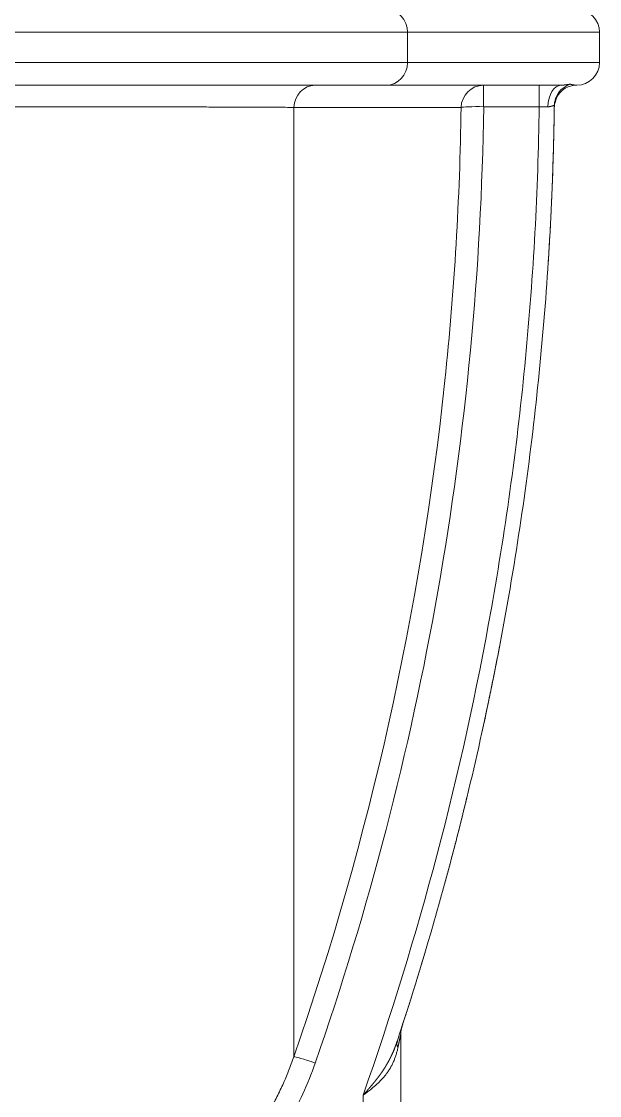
# Model space of a CAD drawing. Header units: millimetres. Extents: x 4664 to 8864, y -38 to 2932.
# Drawn here: x 5497.4 to 5564, y 1048.6 to 1172.4 of the extents above; entities that cross this region are included whole.
import ezdxf

# ---------------------------------------------------------------- set-up
doc = ezdxf.new("R2010")
doc.units = ezdxf.units.MM

msp = doc.modelspace()

# ---------------------------------------------------------------- linework, layer by layer
at = {"lineweight": 5}
for p, q in [((5563.99, 1171.16), (5103.19, 1171.16)), ((5541.88, 1171.16), (5541.88, 1167.68)), ((5563.99, 1167.68), (5563.99, 1171.16)), ((5103.19, 1167.68), (5563.99, 1167.68)), ((5559.55, 1165.07), (5107.64, 1165.07)), ((5550.65, 1165.07), (5550.65, 1162.59)), ((5557.05, 1165.07), (5557.05, 1162.59)), ((5561.38, 1165.07), (5561.03, 1165.07)), ((5548.05, 1162.51), (5528.79, 1162.51)), ((5528.79, 1162.51), (5528.79, 1053.09)), ((5557.05, 1162.59), (5550.65, 1162.59)), ((5558.79, 1162.67), (5558.79, 1162.71)), ((5541.11, 1055.75), (5541.11, 1036.53)), ((5536.76, 1036.3), (5536.76, 1048.66))]:
    msp.add_line(p, q, dxfattribs=at)
for centre, start, end in [((5561.38, 1171.16), 0, 90), ((5561.38, 1167.68), 270, 0)]:
    msp.add_arc(centre, 2.61, start, end, dxfattribs=at)
for centre, major_axis, ratio, start_param, end_param in [((5539.43, 1171.16), (0, 2.61), 0.939504, 4.712389, 6.283185), ((5539.43, 1167.68), (0, 2.61), 0.939504, 3.141593, 4.712389), ((5531.25, 1162.45), (0, -2.61), 0.939686, 3.141593, 4.692726), ((5550.65, 1162.45), (0, -2.61), 0.994463, 3.141593, 4.692726), ((5559.55, 1162.45), (0, -2.61), 0.575246, 3.141593, 4.661654), ((5561.4, 1162.68), (-2.61, 0.04), 0.999628, 5.017125, 6.283185), ((5561.4, 1162.48), (-2.61, 0.04), 0.999986, 4.826783, 6.023092), ((5198.45, 1167.59), (-352.24, 0), 0.99863, 2.807848, 3.127376), ((5198.45, 1167.47), (349.64, 0), 0.99863, 6.178677, 6.268968), ((5550.65, 1162.45), (2.61, -0.04), 0.052331, 1.571541, 3.036185), ((5561.4, 1162.48), (-2.61, 0.04), 0.999986, 6.023091, 6.283186), ((5198.45, 1167.47), (349.64, 0), 0.99863, 5.949441, 6.178677), ((5543.73, 1055.75), (2.61, 0), 0.9992, 2.826697, 3.141593), ((5543.73, 1055.75), (2.48, -0.81), 0.999683, 3.141593, 3.455333), ((5543.19, 1054.11), (2.48, -0.82), 0.574603, 3.141593, 3.630969), ((5531.25, 1052.23), (2.47, -0.86), 0.049448, 1.587963, 3.052606)]:
    msp.add_ellipse(centre, major_axis=major_axis, ratio=ratio, start_param=start_param, end_param=end_param, dxfattribs=at)
for points, knots in [([(5559.55, 1165.07), (5559.55, 1165.07), (5559.56, 1165.07), (5559.57, 1165.07), (5559.57, 1165.07), (5559.58, 1165.07), (5559.59, 1165.07), (5559.6, 1165.07), (5559.6, 1165.07), (5559.61, 1165.07), (5559.62, 1165.07), (5559.63, 1165.07), (5559.63, 1165.07), (5559.64, 1165.07), (5559.65, 1165.07), (5559.65, 1165.07), (5559.66, 1165.07), (5559.67, 1165.07), (5559.68, 1165.07), (5559.68, 1165.07), (5559.69, 1165.07), (5559.7, 1165.07), (5559.71, 1165.07), (5559.71, 1165.07), (5559.72, 1165.07), (5559.73, 1165.07), (5559.73, 1165.07), (5559.74, 1165.07), (5559.75, 1165.07), (5559.75, 1165.07), (5559.76, 1165.07), (5559.77, 1165.07), (5559.78, 1165.07), (5559.78, 1165.07), (5559.79, 1165.07), (5559.8, 1165.07), (5559.8, 1165.07), (5559.81, 1165.07), (5559.82, 1165.08), (5559.82, 1165.08), (5559.83, 1165.08), (5559.84, 1165.08), (5559.84, 1165.08), (5559.85, 1165.08), (5559.86, 1165.08), (5559.86, 1165.08), (5559.87, 1165.08), (5559.88, 1165.08), (5559.88, 1165.08), (5559.89, 1165.08), (5559.9, 1165.08), (5559.9, 1165.08), (5559.91, 1165.08), (5559.92, 1165.08), (5559.92, 1165.08), (5559.93, 1165.08), (5559.93, 1165.09), (5559.94, 1165.09), (5559.95, 1165.09), (5559.95, 1165.09), (5559.96, 1165.09), (5559.97, 1165.09), (5559.97, 1165.09), (5559.98, 1165.09), (5559.98, 1165.09), (5559.99, 1165.09), (5560, 1165.09), (5560, 1165.09), (5560.01, 1165.09), (5560.01, 1165.09), (5560.02, 1165.09), (5560.03, 1165.1), (5560.03, 1165.1), (5560.04, 1165.1), (5560.04, 1165.1), (5560.05, 1165.1), (5560.06, 1165.1), (5560.06, 1165.1), (5560.07, 1165.1), (5560.07, 1165.1), (5560.08, 1165.1), (5560.08, 1165.1), (5560.09, 1165.1), (5560.1, 1165.1), (5560.1, 1165.1), (5560.11, 1165.11), (5560.11, 1165.11), (5560.12, 1165.11), (5560.12, 1165.11), (5560.13, 1165.11), (5560.14, 1165.11), (5560.14, 1165.11), (5560.15, 1165.11), (5560.15, 1165.11), (5560.16, 1165.11), (5560.16, 1165.11), (5560.17, 1165.11), (5560.17, 1165.11), (5560.18, 1165.12), (5560.18, 1165.12), (5560.19, 1165.12), (5560.19, 1165.12), (5560.2, 1165.12), (5560.2, 1165.12), (5560.21, 1165.12), (5560.22, 1165.12), (5560.22, 1165.12), (5560.23, 1165.12), (5560.23, 1165.12), (5560.24, 1165.12), (5560.24, 1165.12), (5560.25, 1165.13), (5560.25, 1165.13), (5560.26, 1165.13), (5560.26, 1165.13), (5560.27, 1165.13), (5560.27, 1165.13), (5560.28, 1165.13), (5560.28, 1165.13), (5560.28, 1165.13), (5560.29, 1165.13), (5560.29, 1165.13), (5560.3, 1165.13), (5560.3, 1165.13), (5560.31, 1165.14), (5560.31, 1165.14), (5560.32, 1165.14), (5560.32, 1165.14), (5560.33, 1165.14), (5560.33, 1165.14), (5560.34, 1165.14), (5560.34, 1165.14), (5560.35, 1165.14), (5560.35, 1165.14), (5560.36, 1165.14), (5560.37, 1165.15), (5560.38, 1165.15), (5560.39, 1165.15), (5560.4, 1165.15), (5560.41, 1165.15), (5560.42, 1165.15), (5560.43, 1165.15), (5560.43, 1165.16), (5560.44, 1165.16), (5560.45, 1165.16), (5560.46, 1165.16), (5560.47, 1165.16), (5560.48, 1165.16), (5560.48, 1165.16), (5560.49, 1165.17), (5560.5, 1165.17), (5560.51, 1165.17), (5560.51, 1165.17), (5560.52, 1165.17), (5560.53, 1165.17), (5560.53, 1165.17), (5560.54, 1165.17), (5560.55, 1165.17), (5560.55, 1165.17), (5560.56, 1165.17), (5560.56, 1165.18), (5560.57, 1165.18), (5560.58, 1165.18), (5560.58, 1165.18), (5560.59, 1165.18), (5560.59, 1165.18), (5560.6, 1165.18), (5560.6, 1165.18), (5560.6, 1165.18), (5560.61, 1165.18), (5560.61, 1165.18), (5560.62, 1165.18), (5560.62, 1165.18), (5560.62, 1165.18), (5560.63, 1165.18), (5560.63, 1165.18), (5560.63, 1165.18), (5560.64, 1165.18), (5560.64, 1165.18), (5560.64, 1165.18), (5560.64, 1165.18), (5560.65, 1165.18), (5560.65, 1165.18), (5560.65, 1165.18), (5560.65, 1165.18), (5560.65, 1165.18)], [0, 0, 0, 0, 0.003407, 0.006818, 0.010234, 0.013654, 0.017079, 0.020509, 0.023943, 0.027383, 0.030827, 0.034276, 0.03773, 0.041189, 0.044653, 0.048121, 0.051595, 0.055074, 0.058558, 0.062047, 0.065541, 0.06904, 0.072544, 0.076054, 0.079569, 0.083089, 0.086614, 0.090145, 0.093681, 0.097223, 0.10077, 0.104322, 0.10788, 0.111443, 0.115012, 0.118587, 0.122167, 0.125753, 0.129344, 0.132941, 0.136544, 0.140152, 0.143767, 0.147387, 0.151013, 0.154644, 0.158282, 0.161926, 0.165575, 0.16923, 0.172892, 0.176559, 0.180233, 0.183912, 0.187598, 0.191289, 0.194987, 0.198691, 0.202401, 0.206117, 0.20984, 0.213569, 0.217304, 0.221046, 0.224793, 0.228548, 0.232308, 0.236075, 0.239848, 0.243628, 0.247415, 0.251207, 0.255007, 0.258813, 0.262625, 0.266444, 0.27027, 0.274103, 0.277942, 0.281787, 0.28564, 0.289499, 0.293365, 0.297238, 0.301117, 0.305004, 0.308897, 0.312797, 0.316704, 0.320618, 0.324539, 0.328467, 0.332401, 0.336343, 0.340292, 0.344248, 0.348211, 0.352181, 0.356158, 0.360142, 0.364134, 0.368132, 0.372138, 0.376151, 0.380171, 0.384198, 0.388233, 0.392275, 0.396324, 0.400381, 0.404445, 0.408516, 0.412595, 0.416681, 0.420774, 0.424875, 0.428984, 0.4331, 0.437223, 0.441354, 0.445492, 0.449638, 0.453792, 0.457953, 0.462122, 0.466298, 0.470482, 0.474674, 0.478873, 0.48308, 0.487295, 0.491517, 0.495747, 0.499985, 0.509667, 0.51935, 0.529035, 0.538722, 0.548411, 0.558102, 0.567796, 0.577493, 0.587192, 0.596895, 0.6066, 0.61631, 0.626023, 0.635741, 0.645462, 0.655188, 0.664919, 0.674654, 0.684395, 0.69414, 0.703892, 0.713649, 0.723412, 0.733181, 0.742956, 0.752738, 0.762526, 0.772322, 0.782124, 0.791934, 0.801752, 0.811577, 0.82141, 0.831252, 0.841101, 0.85096, 0.860827, 0.870703, 0.880588, 0.890483, 0.900387, 0.910301, 0.920225, 0.930159, 0.940104, 0.950059, 0.960025, 0.970002, 0.97999, 0.989989, 1, 1, 1, 1]), ([(5560.65, 1165.18), (5560.66, 1165.18), (5560.66, 1165.17), (5560.67, 1165.17), (5560.67, 1165.17), (5560.68, 1165.17), (5560.69, 1165.17), (5560.69, 1165.16), (5560.7, 1165.16), (5560.71, 1165.16), (5560.71, 1165.16), (5560.72, 1165.16), (5560.73, 1165.16), (5560.73, 1165.15), (5560.74, 1165.15), (5560.75, 1165.15), (5560.75, 1165.15), (5560.76, 1165.15), (5560.77, 1165.14), (5560.77, 1165.14), (5560.78, 1165.14), (5560.79, 1165.14), (5560.79, 1165.14), (5560.8, 1165.14), (5560.81, 1165.14), (5560.81, 1165.13), (5560.82, 1165.13), (5560.82, 1165.13), (5560.83, 1165.13), (5560.84, 1165.13), (5560.84, 1165.13), (5560.85, 1165.13), (5560.86, 1165.12), (5560.86, 1165.12), (5560.87, 1165.12), (5560.87, 1165.12), (5560.88, 1165.12), (5560.89, 1165.12), (5560.89, 1165.12), (5560.9, 1165.12), (5560.9, 1165.11), (5560.91, 1165.11), (5560.91, 1165.11), (5560.92, 1165.11), (5560.93, 1165.11), (5560.93, 1165.11), (5560.94, 1165.11), (5560.94, 1165.11), (5560.95, 1165.11), (5560.95, 1165.1), (5560.96, 1165.1), (5560.97, 1165.1), (5560.97, 1165.1), (5560.98, 1165.1), (5560.98, 1165.1), (5560.99, 1165.1), (5560.99, 1165.1), (5561, 1165.1), (5561, 1165.1), (5561.01, 1165.1), (5561.01, 1165.09), (5561.02, 1165.09), (5561.02, 1165.09), (5561.03, 1165.09), (5561.03, 1165.09), (5561.04, 1165.09), (5561.04, 1165.09), (5561.05, 1165.09), (5561.05, 1165.09), (5561.06, 1165.09), (5561.06, 1165.09), (5561.07, 1165.09), (5561.07, 1165.09), (5561.08, 1165.09), (5561.08, 1165.09), (5561.09, 1165.08), (5561.09, 1165.08), (5561.1, 1165.08), (5561.1, 1165.08), (5561.11, 1165.08), (5561.11, 1165.08), (5561.12, 1165.08), (5561.12, 1165.08), (5561.13, 1165.08), (5561.13, 1165.08), (5561.13, 1165.08), (5561.14, 1165.08), (5561.14, 1165.08)], [0, 0, 0, 0, 0.011391, 0.022791, 0.0342, 0.045618, 0.057044, 0.068479, 0.079924, 0.091377, 0.102839, 0.11431, 0.125789, 0.137278, 0.148776, 0.160282, 0.171797, 0.183321, 0.194854, 0.206396, 0.217947, 0.229506, 0.241075, 0.252652, 0.264238, 0.275834, 0.287438, 0.299051, 0.310672, 0.322303, 0.333943, 0.345591, 0.357249, 0.368915, 0.38059, 0.392274, 0.403967, 0.415669, 0.42738, 0.4391, 0.450828, 0.462566, 0.474312, 0.486068, 0.497832, 0.509605, 0.521387, 0.533178, 0.544978, 0.556787, 0.568605, 0.580431, 0.592267, 0.604112, 0.615965, 0.627828, 0.639699, 0.651579, 0.663468, 0.675367, 0.687274, 0.69919, 0.711115, 0.723049, 0.734991, 0.746943, 0.758904, 0.770874, 0.782852, 0.79484, 0.806836, 0.818842, 0.830856, 0.84288, 0.854912, 0.866954, 0.879004, 0.891063, 0.903131, 0.915208, 0.927295, 0.93939, 0.951494, 0.963607, 0.975729, 0.98786, 1, 1, 1, 1]), ([(5561.14, 1165.08), (5561.14, 1165.08), (5561.14, 1165.08), (5561.14, 1165.08), (5561.14, 1165.08), (5561.14, 1165.08), (5561.14, 1165.08), (5561.14, 1165.08), (5561.14, 1165.08), (5561.14, 1165.08), (5561.14, 1165.08), (5561.14, 1165.08), (5561.14, 1165.08), (5561.14, 1165.08), (5561.14, 1165.08), (5561.14, 1165.08), (5561.14, 1165.08), (5561.14, 1165.08), (5561.14, 1165.08), (5561.14, 1165.08), (5561.14, 1165.08), (5561.14, 1165.08), (5561.14, 1165.08), (5561.14, 1165.08), (5561.14, 1165.08), (5561.14, 1165.08), (5561.14, 1165.08), (5561.14, 1165.08), (5561.14, 1165.08), (5561.13, 1165.08), (5561.13, 1165.08), (5561.13, 1165.08), (5561.13, 1165.08), (5561.13, 1165.08), (5561.13, 1165.08), (5561.13, 1165.07), (5561.13, 1165.07), (5561.13, 1165.07), (5561.13, 1165.07), (5561.12, 1165.07), (5561.12, 1165.07), (5561.12, 1165.07), (5561.12, 1165.07), (5561.12, 1165.07), (5561.12, 1165.07), (5561.12, 1165.07), (5561.11, 1165.07), (5561.11, 1165.07), (5561.11, 1165.07), (5561.11, 1165.07), (5561.11, 1165.07), (5561.11, 1165.07), (5561.1, 1165.07), (5561.1, 1165.07), (5561.1, 1165.07), (5561.1, 1165.07), (5561.1, 1165.07), (5561.09, 1165.07), (5561.09, 1165.07), (5561.09, 1165.07), (5561.09, 1165.07), (5561.09, 1165.07), (5561.08, 1165.07), (5561.08, 1165.07), (5561.08, 1165.07), (5561.08, 1165.07), (5561.07, 1165.07), (5561.07, 1165.07), (5561.07, 1165.07), (5561.06, 1165.07), (5561.06, 1165.07), (5561.06, 1165.07), (5561.06, 1165.07), (5561.05, 1165.07), (5561.05, 1165.07), (5561.05, 1165.07), (5561.04, 1165.07), (5561.04, 1165.07), (5561.04, 1165.07), (5561.04, 1165.07), (5561.03, 1165.07), (5561.03, 1165.07), (5561.03, 1165.07), (5561.02, 1165.07), (5561.02, 1165.07), (5561.02, 1165.07), (5561.01, 1165.07), (5561.01, 1165.07), (5561, 1165.07), (5561, 1165.07), (5561, 1165.07), (5560.99, 1165.07), (5560.99, 1165.07), (5560.99, 1165.07), (5560.98, 1165.07), (5560.98, 1165.07), (5560.97, 1165.07), (5560.97, 1165.07), (5560.97, 1165.07)], [0, 0, 0, 0, 0.010909, 0.021806, 0.03269, 0.043563, 0.054423, 0.065272, 0.076108, 0.086933, 0.097746, 0.108547, 0.119337, 0.130115, 0.140881, 0.151635, 0.162379, 0.173111, 0.183831, 0.19454, 0.205238, 0.215925, 0.2266, 0.237265, 0.247918, 0.258561, 0.269193, 0.279813, 0.290423, 0.301023, 0.311611, 0.322189, 0.332757, 0.343314, 0.35386, 0.364396, 0.374922, 0.385438, 0.395943, 0.406439, 0.416924, 0.427399, 0.437864, 0.44832, 0.458765, 0.469201, 0.479627, 0.490044, 0.500451, 0.510848, 0.521236, 0.531614, 0.541984, 0.552344, 0.562694, 0.573036, 0.583368, 0.593692, 0.604007, 0.614312, 0.624609, 0.634897, 0.645177, 0.655448, 0.66571, 0.675964, 0.686209, 0.696446, 0.706675, 0.716895, 0.727108, 0.737312, 0.747508, 0.757696, 0.767877, 0.778049, 0.788214, 0.798371, 0.80852, 0.818662, 0.828796, 0.838923, 0.849043, 0.859155, 0.86926, 0.879358, 0.889449, 0.899533, 0.90961, 0.919679, 0.929743, 0.939799, 0.949849, 0.959892, 0.969929, 0.979959, 0.989983, 1, 1, 1, 1]), ([(5558.91, 1163.17), (5558.97, 1163.41), (5559.11, 1163.79), (5559.35, 1164.12), (5559.47, 1164.25)], [0, 0, 0, 0, 0.567891, 1, 1, 1, 1]), ([(5528.79, 1162.51), (5528.5, 1162.51), (5528.17, 1162.51), (5527.46, 1162.52), (5527.07, 1162.52), (5526.24, 1162.53), (5525.79, 1162.53), (5524.83, 1162.53), (5524.32, 1162.54), (5523.25, 1162.54), (5522.69, 1162.54), (5521.5, 1162.55), (5520.88, 1162.55), (5519.59, 1162.55), (5518.91, 1162.55), (5517.87, 1162.56), (5517.51, 1162.56), (5516.97, 1162.56), (5516.7, 1162.56), (5516.38, 1162.56), (5516.21, 1162.56), (5516.13, 1162.56), (5516.09, 1162.56), (5516.07, 1162.56), (5516.06, 1162.56), (5516.06, 1162.56), (5516.05, 1162.56), (5516.05, 1162.56), (5516.05, 1162.56), (5516.05, 1162.56), (5516.05, 1162.56), (5515.34, 1162.56), (5514.6, 1162.56), (5513.09, 1162.57), (5512.32, 1162.57), (5510.75, 1162.57), (5509.94, 1162.57), (5508.31, 1162.57), (5507.47, 1162.57), (5505.78, 1162.58), (5504.93, 1162.58), (5503.19, 1162.58), (5502.32, 1162.58), (5500.55, 1162.58), (5499.66, 1162.58), (5497.87, 1162.58), (5496.98, 1162.58), (5496.08, 1162.58)], [0, 0, 0, 0, 0.0625, 0.0625, 0.125, 0.125, 0.1875, 0.1875, 0.25, 0.25, 0.3125, 0.3125, 0.375, 0.375, 0.4375, 0.4375, 0.46875, 0.46875, 0.484375, 0.492187, 0.496094, 0.498047, 0.499023, 0.499512, 0.499756, 0.499878, 0.499939, 0.499969, 0.499985, 0.499985, 0.5, 0.5, 0.5625, 0.5625, 0.625, 0.625, 0.6875, 0.6875, 0.75, 0.75, 0.8125, 0.8125, 0.875, 0.875, 0.9375, 0.9375, 1, 1, 1, 1]), ([(5536.76, 1048.66), (5543.2, 1066.94), (5548.15, 1085.73), (5553.24, 1114.33), (5554.55, 1123.94), (5556.39, 1143.22), (5556.92, 1152.9), (5557.05, 1162.59)], [0, 0, 0, 0, 0.5, 0.5, 0.75, 0.75, 1, 1, 1, 1]), ([(5558.79, 1162.71), (5558.67, 1153.57), (5558.19, 1144.43), (5556.55, 1126.22), (5555.38, 1117.15), (5553.49, 1105.87), (5553.09, 1103.62), (5552.25, 1099.13), (5550.92, 1092.4), (5548.9, 1083.48), (5547.19, 1076.84), (5546, 1072.43), (5545.39, 1070.22), (5543.49, 1063.64), (5542.14, 1059.27), (5540.71, 1054.92)], [0, 0, 0, 0, 0.25, 0.25, 0.5, 0.5, 0.5625, 0.5625, 0.625, 0.75, 0.8125, 0.8125, 0.875, 0.875, 1, 1, 1, 1]), ([(5558.05, 1162.59), (5558.05, 1162.59), (5558.04, 1162.59), (5558.03, 1162.59), (5558.03, 1162.59), (5558.02, 1162.59), (5558.01, 1162.59), (5558.01, 1162.59), (5558, 1162.59), (5557.99, 1162.59), (5557.98, 1162.59), (5557.98, 1162.59), (5557.97, 1162.59), (5557.96, 1162.59), (5557.95, 1162.59), (5557.94, 1162.59), (5557.94, 1162.59), (5557.93, 1162.59), (5557.92, 1162.59), (5557.91, 1162.59), (5557.91, 1162.59), (5557.9, 1162.59), (5557.89, 1162.59), (5557.88, 1162.59), (5557.87, 1162.59), (5557.87, 1162.59), (5557.86, 1162.59), (5557.85, 1162.59), (5557.84, 1162.59), (5557.83, 1162.59), (5557.83, 1162.59), (5557.82, 1162.59), (5557.81, 1162.59), (5557.8, 1162.59), (5557.79, 1162.59), (5557.79, 1162.59), (5557.78, 1162.59), (5557.77, 1162.59), (5557.76, 1162.59), (5557.75, 1162.59), (5557.74, 1162.59), (5557.74, 1162.59), (5557.73, 1162.59), (5557.72, 1162.59), (5557.71, 1162.59), (5557.7, 1162.59), (5557.69, 1162.59), (5557.69, 1162.59), (5557.68, 1162.59), (5557.67, 1162.59), (5557.66, 1162.59), (5557.65, 1162.59), (5557.64, 1162.59), (5557.64, 1162.59), (5557.63, 1162.59), (5557.62, 1162.59), (5557.61, 1162.59), (5557.6, 1162.59), (5557.59, 1162.59), (5557.58, 1162.59), (5557.58, 1162.59), (5557.57, 1162.59), (5557.56, 1162.59), (5557.55, 1162.59), (5557.54, 1162.59), (5557.53, 1162.59), (5557.52, 1162.59), (5557.51, 1162.59), (5557.51, 1162.59), (5557.5, 1162.59), (5557.49, 1162.59), (5557.48, 1162.59), (5557.47, 1162.59), (5557.46, 1162.59), (5557.45, 1162.59), (5557.44, 1162.59), (5557.44, 1162.59), (5557.43, 1162.59), (5557.42, 1162.59), (5557.41, 1162.59), (5557.4, 1162.59), (5557.39, 1162.59), (5557.38, 1162.59), (5557.37, 1162.59), (5557.37, 1162.59), (5557.36, 1162.59), (5557.35, 1162.59), (5557.34, 1162.59), (5557.33, 1162.59), (5557.32, 1162.59), (5557.31, 1162.59), (5557.3, 1162.59), (5557.3, 1162.59), (5557.29, 1162.59), (5557.28, 1162.59), (5557.27, 1162.59), (5557.26, 1162.59), (5557.25, 1162.59), (5557.24, 1162.59), (5557.23, 1162.59), (5557.22, 1162.59), (5557.22, 1162.59), (5557.21, 1162.59), (5557.2, 1162.59), (5557.19, 1162.59), (5557.18, 1162.59), (5557.17, 1162.59), (5557.16, 1162.59), (5557.15, 1162.59), (5557.15, 1162.59), (5557.14, 1162.59), (5557.13, 1162.59), (5557.12, 1162.59), (5557.11, 1162.59), (5557.1, 1162.59), (5557.09, 1162.59), (5557.08, 1162.59), (5557.08, 1162.59), (5557.07, 1162.59), (5557.06, 1162.59), (5557.05, 1162.59), (5557.05, 1162.59)], [0, 0, 0, 0, 0.008361, 0.016727, 0.025099, 0.033475, 0.041857, 0.050244, 0.058636, 0.067033, 0.075434, 0.08384, 0.09225, 0.100665, 0.109083, 0.117506, 0.125933, 0.134363, 0.142798, 0.151235, 0.159677, 0.168121, 0.176569, 0.18502, 0.193474, 0.20193, 0.21039, 0.218852, 0.227316, 0.235783, 0.244252, 0.252723, 0.261196, 0.269671, 0.278148, 0.286626, 0.295106, 0.303587, 0.312069, 0.320552, 0.329037, 0.337522, 0.346008, 0.354494, 0.362981, 0.371469, 0.379956, 0.388444, 0.396931, 0.405419, 0.413906, 0.422393, 0.430879, 0.439364, 0.447849, 0.456333, 0.464815, 0.473297, 0.481777, 0.490256, 0.498733, 0.507209, 0.515683, 0.524155, 0.532625, 0.541092, 0.549558, 0.558021, 0.566481, 0.574939, 0.583394, 0.591846, 0.600295, 0.608741, 0.617184, 0.625623, 0.634059, 0.642491, 0.65092, 0.659344, 0.667765, 0.676181, 0.684594, 0.693001, 0.701405, 0.709804, 0.718198, 0.726587, 0.734972, 0.743351, 0.751725, 0.760094, 0.768457, 0.776815, 0.785168, 0.793514, 0.801855, 0.81019, 0.818519, 0.826842, 0.835158, 0.843468, 0.851771, 0.860068, 0.868358, 0.876641, 0.884918, 0.893187, 0.901449, 0.909704, 0.917952, 0.926192, 0.934424, 0.942649, 0.950866, 0.959075, 0.967277, 0.97547, 0.983655, 0.991832, 1, 1, 1, 1]), ([(5558.79, 1162.71), (5558.79, 1162.71), (5558.79, 1162.71), (5558.79, 1162.71), (5558.79, 1162.71), (5558.79, 1162.72), (5558.79, 1162.72), (5558.79, 1162.72), (5558.79, 1162.72), (5558.79, 1162.72), (5558.79, 1162.72), (5558.79, 1162.72), (5558.79, 1162.72), (5558.79, 1162.72), (5558.79, 1162.72), (5558.79, 1162.72), (5558.79, 1162.72), (5558.79, 1162.73), (5558.79, 1162.73), (5558.79, 1162.73), (5558.78, 1162.73), (5558.78, 1162.73), (5558.78, 1162.73), (5558.78, 1162.73), (5558.78, 1162.73), (5558.78, 1162.73), (5558.78, 1162.73), (5558.78, 1162.73), (5558.78, 1162.73), (5558.78, 1162.73), (5558.78, 1162.73), (5558.77, 1162.73), (5558.77, 1162.73), (5558.77, 1162.73), (5558.77, 1162.73), (5558.77, 1162.73), (5558.77, 1162.73), (5558.77, 1162.73), (5558.77, 1162.73), (5558.76, 1162.73), (5558.76, 1162.73), (5558.76, 1162.73), (5558.76, 1162.73), (5558.76, 1162.73), (5558.76, 1162.73), (5558.75, 1162.73), (5558.75, 1162.73), (5558.75, 1162.73), (5558.75, 1162.73), (5558.75, 1162.73), (5558.74, 1162.73), (5558.74, 1162.73), (5558.74, 1162.73), (5558.74, 1162.73), (5558.74, 1162.73), (5558.73, 1162.73), (5558.73, 1162.73), (5558.73, 1162.73), (5558.73, 1162.73), (5558.72, 1162.73), (5558.72, 1162.73), (5558.72, 1162.73), (5558.72, 1162.73), (5558.71, 1162.73), (5558.71, 1162.73), (5558.71, 1162.72), (5558.71, 1162.72), (5558.7, 1162.72), (5558.7, 1162.72), (5558.7, 1162.72), (5558.7, 1162.72), (5558.69, 1162.72), (5558.69, 1162.72), (5558.69, 1162.72), (5558.68, 1162.72), (5558.68, 1162.72), (5558.68, 1162.72), (5558.67, 1162.71), (5558.67, 1162.71), (5558.67, 1162.71), (5558.66, 1162.71), (5558.66, 1162.71), (5558.66, 1162.71), (5558.65, 1162.71), (5558.65, 1162.71), (5558.64, 1162.71), (5558.64, 1162.7), (5558.64, 1162.7), (5558.63, 1162.7), (5558.63, 1162.7), (5558.62, 1162.7), (5558.62, 1162.7), (5558.62, 1162.7), (5558.61, 1162.69), (5558.61, 1162.69), (5558.6, 1162.69), (5558.6, 1162.69), (5558.59, 1162.69), (5558.58, 1162.69), (5558.57, 1162.68), (5558.56, 1162.68), (5558.55, 1162.68), (5558.54, 1162.67), (5558.53, 1162.67), (5558.52, 1162.66), (5558.51, 1162.66), (5558.5, 1162.66), (5558.49, 1162.65), (5558.48, 1162.65), (5558.46, 1162.65), (5558.45, 1162.64), (5558.44, 1162.64), (5558.43, 1162.64), (5558.41, 1162.63), (5558.4, 1162.63), (5558.39, 1162.63), (5558.37, 1162.62), (5558.36, 1162.62), (5558.35, 1162.62), (5558.35, 1162.61), (5558.34, 1162.61), (5558.33, 1162.61), (5558.33, 1162.61), (5558.32, 1162.61), (5558.31, 1162.61), (5558.3, 1162.6), (5558.3, 1162.6), (5558.29, 1162.6), (5558.28, 1162.6), (5558.28, 1162.6), (5558.27, 1162.6), (5558.26, 1162.6), (5558.25, 1162.6), (5558.24, 1162.59), (5558.24, 1162.59), (5558.23, 1162.59), (5558.22, 1162.59), (5558.21, 1162.59), (5558.21, 1162.59), (5558.2, 1162.59), (5558.19, 1162.59), (5558.18, 1162.59), (5558.17, 1162.59), (5558.17, 1162.59), (5558.16, 1162.59), (5558.15, 1162.59), (5558.14, 1162.59), (5558.13, 1162.59), (5558.13, 1162.59), (5558.12, 1162.59), (5558.11, 1162.59), (5558.1, 1162.59), (5558.09, 1162.59), (5558.08, 1162.59), (5558.08, 1162.59), (5558.07, 1162.59), (5558.06, 1162.59), (5558.05, 1162.59), (5558.05, 1162.59)], [0, 0, 0, 0, 0.004673, 0.009356, 0.014049, 0.018751, 0.023463, 0.028185, 0.032917, 0.037659, 0.042412, 0.047174, 0.051947, 0.05673, 0.061523, 0.066327, 0.071141, 0.075966, 0.080802, 0.085648, 0.090506, 0.095374, 0.100253, 0.105143, 0.110044, 0.114956, 0.119879, 0.124813, 0.129759, 0.134716, 0.139684, 0.144664, 0.149655, 0.154658, 0.159672, 0.164698, 0.169736, 0.174785, 0.179846, 0.184918, 0.190003, 0.195099, 0.200208, 0.205328, 0.21046, 0.215604, 0.22076, 0.225928, 0.231109, 0.236301, 0.241506, 0.246722, 0.251951, 0.257192, 0.262446, 0.267711, 0.272989, 0.27828, 0.283582, 0.288897, 0.294225, 0.299564, 0.304917, 0.310281, 0.315658, 0.321047, 0.326449, 0.331864, 0.33729, 0.34273, 0.348181, 0.353645, 0.359122, 0.364611, 0.370113, 0.375627, 0.381153, 0.386692, 0.392244, 0.397808, 0.403384, 0.408973, 0.414574, 0.420188, 0.425814, 0.431453, 0.437104, 0.442767, 0.448443, 0.454131, 0.459831, 0.465544, 0.471269, 0.477006, 0.482755, 0.488517, 0.494291, 0.500077, 0.512363, 0.524672, 0.537004, 0.549358, 0.561734, 0.574129, 0.586545, 0.598979, 0.611431, 0.6239, 0.636385, 0.648886, 0.661402, 0.673932, 0.686474, 0.699029, 0.711596, 0.724172, 0.736759, 0.749354, 0.755585, 0.761818, 0.768052, 0.774288, 0.780524, 0.786763, 0.793002, 0.799243, 0.805486, 0.811731, 0.817977, 0.824224, 0.830474, 0.836725, 0.842978, 0.849233, 0.85549, 0.861749, 0.86801, 0.874272, 0.880537, 0.886804, 0.893073, 0.899344, 0.905617, 0.911893, 0.918171, 0.924451, 0.930733, 0.937018, 0.943305, 0.949594, 0.955886, 0.962181, 0.968478, 0.974777, 0.981079, 0.987383, 0.99369, 1, 1, 1, 1]), ([(5558.79, 1162.52), (5558.79, 1162.71), (5558.82, 1162.94), (5558.87, 1163.16), (5558.89, 1163.21)], [0, 0, 0, 0, 0.779951, 1, 1, 1, 1]), ([(5541.24, 1056.56), (5541.25, 1056.58), (5541.28, 1056.73), (5541.32, 1056.93), (5541.32, 1056.94), (5541.32, 1056.94)], [0, 0, 0, 0, 0.975845, 0.975845, 1, 1, 1, 1]), ([(5536.76, 1048.66), (5536.77, 1048.66), (5536.78, 1048.67), (5536.79, 1048.69), (5536.81, 1048.71), (5536.82, 1048.72), (5536.84, 1048.74), (5536.85, 1048.76), (5536.87, 1048.78), (5536.89, 1048.79), (5536.9, 1048.81), (5536.92, 1048.83), (5536.93, 1048.85), (5536.95, 1048.87), (5536.97, 1048.88), (5536.98, 1048.9), (5537, 1048.92), (5537.01, 1048.94), (5537.03, 1048.96), (5537.05, 1048.98), (5537.06, 1048.99), (5537.08, 1049.01), (5537.1, 1049.03), (5537.11, 1049.05), (5537.13, 1049.07), (5537.15, 1049.09), (5537.16, 1049.11), (5537.18, 1049.13), (5537.2, 1049.14), (5537.21, 1049.16), (5537.23, 1049.18), (5537.25, 1049.2), (5537.26, 1049.22), (5537.28, 1049.24), (5537.3, 1049.26), (5537.31, 1049.28), (5537.33, 1049.3), (5537.35, 1049.32), (5537.37, 1049.34), (5537.38, 1049.36), (5537.4, 1049.38), (5537.42, 1049.4), (5537.44, 1049.42), (5537.45, 1049.44), (5537.47, 1049.46), (5537.49, 1049.48), (5537.51, 1049.5), (5537.52, 1049.52), (5537.54, 1049.54), (5537.56, 1049.56), (5537.58, 1049.58), (5537.6, 1049.61), (5537.61, 1049.63), (5537.63, 1049.65), (5537.65, 1049.67), (5537.67, 1049.69), (5537.69, 1049.71), (5537.7, 1049.73), (5537.72, 1049.76), (5537.74, 1049.78), (5537.76, 1049.8), (5537.78, 1049.82), (5537.8, 1049.84), (5537.81, 1049.86), (5537.83, 1049.89), (5537.85, 1049.91), (5537.87, 1049.93), (5537.89, 1049.95), (5537.91, 1049.98), (5537.93, 1050), (5537.94, 1050.02), (5537.96, 1050.04), (5537.98, 1050.07), (5538, 1050.09), (5538.02, 1050.11), (5538.04, 1050.14), (5538.06, 1050.16), (5538.08, 1050.18), (5538.1, 1050.21), (5538.11, 1050.23), (5538.13, 1050.25), (5538.15, 1050.28), (5538.17, 1050.3), (5538.19, 1050.32), (5538.21, 1050.35), (5538.23, 1050.37), (5538.25, 1050.4), (5538.27, 1050.42), (5538.29, 1050.44), (5538.3, 1050.47), (5538.32, 1050.49), (5538.34, 1050.52), (5538.36, 1050.54), (5538.38, 1050.57), (5538.4, 1050.59), (5538.42, 1050.62), (5538.44, 1050.64), (5538.46, 1050.67), (5538.48, 1050.69), (5538.5, 1050.72), (5538.52, 1050.74), (5538.53, 1050.77), (5538.55, 1050.79), (5538.57, 1050.82), (5538.59, 1050.85), (5538.61, 1050.87), (5538.63, 1050.9), (5538.65, 1050.92), (5538.67, 1050.95), (5538.69, 1050.98), (5538.71, 1051), (5538.73, 1051.03), (5538.75, 1051.06), (5538.77, 1051.08), (5538.78, 1051.11), (5538.8, 1051.14), (5538.82, 1051.16), (5538.84, 1051.19), (5538.86, 1051.22), (5538.88, 1051.25), (5538.9, 1051.27), (5538.92, 1051.3), (5538.94, 1051.33), (5538.96, 1051.36), (5538.98, 1051.39), (5539, 1051.41), (5539.01, 1051.44), (5539.03, 1051.47), (5539.05, 1051.5), (5539.07, 1051.53), (5539.09, 1051.56), (5539.11, 1051.58), (5539.13, 1051.61), (5539.15, 1051.64), (5539.17, 1051.67), (5539.18, 1051.7), (5539.2, 1051.73), (5539.22, 1051.76), (5539.24, 1051.79), (5539.26, 1051.82), (5539.28, 1051.85), (5539.3, 1051.88), (5539.31, 1051.91), (5539.33, 1051.94), (5539.35, 1051.97), (5539.37, 1052), (5539.39, 1052.03), (5539.41, 1052.06), (5539.43, 1052.1), (5539.45, 1052.14), (5539.48, 1052.18), (5539.5, 1052.22), (5539.52, 1052.26), (5539.55, 1052.3), (5539.57, 1052.34), (5539.59, 1052.38), (5539.61, 1052.42), (5539.64, 1052.46), (5539.66, 1052.5), (5539.68, 1052.54), (5539.7, 1052.58), (5539.73, 1052.62), (5539.75, 1052.66), (5539.77, 1052.7), (5539.79, 1052.74), (5539.81, 1052.78), (5539.84, 1052.82), (5539.86, 1052.87), (5539.88, 1052.91), (5539.9, 1052.95), (5539.92, 1052.99), (5539.94, 1053.03), (5539.96, 1053.08), (5539.98, 1053.12), (5540, 1053.16), (5540.02, 1053.2), (5540.04, 1053.25), (5540.06, 1053.29), (5540.08, 1053.33), (5540.1, 1053.38), (5540.12, 1053.42), (5540.14, 1053.46), (5540.16, 1053.51), (5540.18, 1053.55), (5540.2, 1053.59), (5540.22, 1053.64), (5540.24, 1053.68), (5540.26, 1053.73), (5540.28, 1053.77), (5540.3, 1053.82), (5540.32, 1053.86), (5540.33, 1053.91), (5540.35, 1053.95), (5540.37, 1054), (5540.39, 1054.04), (5540.41, 1054.09), (5540.42, 1054.13), (5540.44, 1054.18), (5540.46, 1054.22), (5540.48, 1054.27), (5540.49, 1054.32), (5540.51, 1054.36), (5540.53, 1054.41), (5540.55, 1054.45), (5540.56, 1054.5), (5540.58, 1054.55), (5540.6, 1054.59), (5540.61, 1054.64), (5540.63, 1054.69), (5540.64, 1054.74), (5540.66, 1054.78), (5540.68, 1054.83), (5540.69, 1054.88), (5540.7, 1054.91), (5540.71, 1054.92)], [0, 0, 0, 0, 0.003004, 0.006021, 0.00905, 0.012092, 0.015147, 0.018214, 0.021294, 0.024387, 0.027492, 0.03061, 0.03374, 0.036883, 0.040039, 0.043208, 0.046389, 0.049583, 0.05279, 0.056009, 0.059241, 0.062485, 0.065743, 0.069013, 0.072295, 0.075591, 0.078899, 0.08222, 0.085553, 0.088899, 0.092258, 0.095629, 0.099013, 0.10241, 0.10582, 0.109242, 0.112677, 0.116125, 0.119585, 0.123058, 0.126544, 0.130042, 0.133553, 0.137077, 0.140613, 0.144162, 0.147724, 0.151298, 0.154886, 0.158485, 0.162098, 0.165723, 0.169361, 0.173011, 0.176674, 0.18035, 0.184039, 0.18774, 0.191453, 0.19518, 0.198919, 0.202671, 0.206435, 0.210212, 0.214001, 0.217804, 0.221618, 0.225446, 0.229286, 0.233138, 0.237004, 0.240881, 0.244772, 0.248675, 0.25259, 0.256518, 0.260459, 0.264412, 0.268378, 0.272356, 0.276347, 0.28035, 0.284366, 0.288394, 0.292435, 0.296488, 0.300554, 0.304632, 0.308723, 0.312826, 0.316942, 0.32107, 0.32521, 0.329363, 0.333528, 0.337706, 0.341896, 0.346099, 0.350313, 0.354541, 0.35878, 0.363032, 0.367296, 0.371573, 0.375861, 0.380162, 0.384476, 0.388801, 0.393139, 0.397489, 0.401851, 0.406226, 0.410612, 0.415011, 0.419422, 0.423846, 0.428281, 0.432728, 0.437188, 0.44166, 0.446143, 0.450639, 0.455147, 0.459667, 0.464199, 0.468743, 0.473299, 0.477867, 0.482447, 0.487039, 0.491643, 0.496258, 0.500886, 0.505525, 0.510177, 0.51484, 0.519515, 0.524202, 0.528901, 0.533611, 0.538334, 0.543068, 0.547813, 0.552571, 0.55734, 0.562121, 0.566914, 0.571718, 0.577882, 0.584056, 0.590241, 0.596436, 0.602643, 0.608859, 0.615087, 0.621325, 0.627573, 0.633832, 0.640101, 0.646381, 0.652671, 0.658971, 0.665282, 0.671603, 0.677933, 0.684275, 0.690626, 0.696987, 0.703359, 0.70974, 0.716131, 0.722533, 0.728944, 0.735365, 0.741796, 0.748237, 0.754688, 0.761148, 0.767619, 0.774098, 0.780588, 0.787087, 0.793596, 0.800114, 0.806642, 0.81318, 0.819727, 0.826283, 0.832849, 0.839424, 0.846009, 0.852603, 0.859207, 0.865819, 0.872441, 0.879073, 0.885713, 0.892363, 0.899022, 0.90569, 0.912368, 0.919054, 0.92575, 0.932455, 0.939169, 0.945892, 0.952624, 0.959365, 0.966115, 0.972874, 0.979642, 0.986419, 0.993205, 1, 1, 1, 1]), ([(5541.11, 1055.75), (5541.11, 1055.75), (5541.11, 1055.75), (5541.11, 1055.75), (5541.11, 1055.75), (5541.11, 1055.75), (5541.11, 1055.75), (5541.11, 1055.75), (5541.11, 1055.75), (5541.11, 1055.75), (5541.11, 1055.75), (5541.11, 1055.75), (5541.11, 1055.75), (5541.11, 1055.74), (5541.11, 1055.74), (5541.11, 1055.74), (5541.11, 1055.74), (5541.11, 1055.74), (5541.11, 1055.74), (5541.11, 1055.74), (5541.11, 1055.74), (5541.11, 1055.74), (5541.11, 1055.74), (5541.11, 1055.74), (5541.11, 1055.74), (5541.11, 1055.73), (5541.11, 1055.73), (5541.11, 1055.73), (5541.11, 1055.73), (5541.11, 1055.73), (5541.11, 1055.73), (5541.11, 1055.73), (5541.11, 1055.73), (5541.11, 1055.72), (5541.11, 1055.72), (5541.11, 1055.72), (5541.11, 1055.72), (5541.11, 1055.72), (5541.11, 1055.72), (5541.11, 1055.71), (5541.11, 1055.71), (5541.11, 1055.71), (5541.1, 1055.71), (5541.1, 1055.71), (5541.1, 1055.7), (5541.1, 1055.7), (5541.1, 1055.7), (5541.1, 1055.7), (5541.1, 1055.7), (5541.1, 1055.69), (5541.1, 1055.69), (5541.1, 1055.69), (5541.1, 1055.69), (5541.1, 1055.68), (5541.1, 1055.68), (5541.1, 1055.68), (5541.1, 1055.68), (5541.1, 1055.67), (5541.1, 1055.67), (5541.1, 1055.67), (5541.1, 1055.67), (5541.1, 1055.66), (5541.09, 1055.66), (5541.09, 1055.66), (5541.09, 1055.66), (5541.09, 1055.65), (5541.09, 1055.65), (5541.09, 1055.65), (5541.09, 1055.64), (5541.09, 1055.64), (5541.09, 1055.64), (5541.09, 1055.63), (5541.09, 1055.63), (5541.09, 1055.63), (5541.09, 1055.62), (5541.09, 1055.62), (5541.09, 1055.62), (5541.08, 1055.61), (5541.08, 1055.61), (5541.08, 1055.61), (5541.08, 1055.6), (5541.08, 1055.6), (5541.08, 1055.6), (5541.08, 1055.59), (5541.08, 1055.59), (5541.08, 1055.58), (5541.08, 1055.58), (5541.08, 1055.58), (5541.08, 1055.57), (5541.07, 1055.57), (5541.07, 1055.56), (5541.07, 1055.56), (5541.07, 1055.56), (5541.07, 1055.55), (5541.07, 1055.55), (5541.07, 1055.54), (5541.07, 1055.54), (5541.07, 1055.53), (5541.07, 1055.53), (5541.07, 1055.53), (5541.06, 1055.52), (5541.06, 1055.52), (5541.06, 1055.51), (5541.06, 1055.51), (5541.06, 1055.5), (5541.06, 1055.5), (5541.06, 1055.49), (5541.06, 1055.49), (5541.06, 1055.48), (5541.06, 1055.48), (5541.05, 1055.47), (5541.05, 1055.47), (5541.05, 1055.46), (5541.05, 1055.46), (5541.05, 1055.45), (5541.05, 1055.45), (5541.05, 1055.44), (5541.05, 1055.44), (5541.05, 1055.43), (5541.04, 1055.43), (5541.04, 1055.42), (5541.04, 1055.41), (5541.04, 1055.41), (5541.04, 1055.4), (5541.04, 1055.4), (5541.04, 1055.39), (5541.04, 1055.39), (5541.03, 1055.38), (5541.03, 1055.37), (5541.03, 1055.37), (5541.03, 1055.36), (5541.03, 1055.36), (5541.03, 1055.35), (5541.03, 1055.35), (5541.03, 1055.34), (5541.02, 1055.33), (5541.02, 1055.33), (5541.02, 1055.32), (5541.02, 1055.31), (5541.02, 1055.31), (5541.02, 1055.3), (5541.02, 1055.3), (5541.02, 1055.29), (5541.01, 1055.28), (5541.01, 1055.28), (5541.01, 1055.27), (5541.01, 1055.26), (5541.01, 1055.26), (5541.01, 1055.25), (5541.01, 1055.24), (5541, 1055.24), (5541, 1055.23), (5541, 1055.22), (5541, 1055.21), (5541, 1055.21), (5541, 1055.2), (5541, 1055.19), (5540.99, 1055.19), (5540.99, 1055.18), (5540.99, 1055.17), (5540.99, 1055.16), (5540.99, 1055.16), (5540.99, 1055.15), (5540.98, 1055.14), (5540.98, 1055.14), (5540.98, 1055.13), (5540.98, 1055.12), (5540.98, 1055.11), (5540.98, 1055.1), (5540.98, 1055.1), (5540.97, 1055.09), (5540.97, 1055.08), (5540.97, 1055.07), (5540.97, 1055.07), (5540.97, 1055.06), (5540.97, 1055.05), (5540.96, 1055.04), (5540.96, 1055.03), (5540.96, 1055.02), (5540.96, 1055.01), (5540.95, 1054.98), (5540.95, 1054.96), (5540.94, 1054.94), (5540.94, 1054.92), (5540.93, 1054.9), (5540.93, 1054.87), (5540.92, 1054.85), (5540.92, 1054.83), (5540.91, 1054.8), (5540.91, 1054.78), (5540.9, 1054.75), (5540.9, 1054.73), (5540.89, 1054.7), (5540.89, 1054.68), (5540.88, 1054.65), (5540.88, 1054.63), (5540.87, 1054.6), (5540.87, 1054.57), (5540.86, 1054.55), (5540.85, 1054.52), (5540.85, 1054.49), (5540.84, 1054.46), (5540.84, 1054.43), (5540.83, 1054.4), (5540.82, 1054.37), (5540.82, 1054.34), (5540.81, 1054.31), (5540.8, 1054.28), (5540.8, 1054.25), (5540.79, 1054.22), (5540.79, 1054.19), (5540.78, 1054.17), (5540.78, 1054.16)], [0, 0, 0, 0, 0.002621, 0.005277, 0.007933, 0.010589, 0.013245, 0.015901, 0.018558, 0.021215, 0.023873, 0.026532, 0.029192, 0.031852, 0.034515, 0.037178, 0.039843, 0.04251, 0.045179, 0.047849, 0.050522, 0.053197, 0.055874, 0.058554, 0.061237, 0.063922, 0.06661, 0.069301, 0.071995, 0.074693, 0.077394, 0.080099, 0.082807, 0.08552, 0.088236, 0.090956, 0.093681, 0.09641, 0.099143, 0.101881, 0.104624, 0.107372, 0.110125, 0.112883, 0.115646, 0.118415, 0.121189, 0.123968, 0.126754, 0.129545, 0.132342, 0.135146, 0.137956, 0.140772, 0.143594, 0.146423, 0.149259, 0.152102, 0.154951, 0.157808, 0.160672, 0.163543, 0.166421, 0.169307, 0.172201, 0.175102, 0.178011, 0.180928, 0.183853, 0.186786, 0.189728, 0.192677, 0.195635, 0.198602, 0.201578, 0.204562, 0.207555, 0.210557, 0.213568, 0.216588, 0.219617, 0.222656, 0.225704, 0.228761, 0.231828, 0.234905, 0.237992, 0.241089, 0.244195, 0.247312, 0.250438, 0.253575, 0.256722, 0.25988, 0.263048, 0.266227, 0.269416, 0.272616, 0.275827, 0.279049, 0.282281, 0.285525, 0.28878, 0.292046, 0.295323, 0.298612, 0.301912, 0.305223, 0.308546, 0.311881, 0.315227, 0.318586, 0.321956, 0.325337, 0.328731, 0.332137, 0.335555, 0.338986, 0.342428, 0.345883, 0.34935, 0.35283, 0.356322, 0.359826, 0.363344, 0.366873, 0.370416, 0.373972, 0.37754, 0.381121, 0.384715, 0.388322, 0.391943, 0.395576, 0.399223, 0.402883, 0.406556, 0.410242, 0.413942, 0.417656, 0.421383, 0.425123, 0.428877, 0.432645, 0.436426, 0.440222, 0.444031, 0.447853, 0.45169, 0.455541, 0.459405, 0.463284, 0.467177, 0.471084, 0.475005, 0.47894, 0.48289, 0.486854, 0.490832, 0.494825, 0.498832, 0.502853, 0.506889, 0.51094, 0.515005, 0.519084, 0.523179, 0.527288, 0.531412, 0.53555, 0.539704, 0.543872, 0.548055, 0.552253, 0.556466, 0.560695, 0.564938, 0.569196, 0.573469, 0.584371, 0.595394, 0.606539, 0.617806, 0.629197, 0.640711, 0.65235, 0.664113, 0.676002, 0.688017, 0.700158, 0.712425, 0.72482, 0.737342, 0.749992, 0.762771, 0.775679, 0.788715, 0.801882, 0.815178, 0.828604, 0.842161, 0.85585, 0.869669, 0.88362, 0.897703, 0.911918, 0.926266, 0.940746, 0.955359, 0.970106, 0.984986, 1, 1, 1, 1]), ([(5540.78, 1054.16), (5540.75, 1054.02), (5540.72, 1053.88), (5540.65, 1053.61), (5540.61, 1053.47), (5540.53, 1053.2), (5540.48, 1053.07), (5540.39, 1052.81), (5540.34, 1052.68), (5540.23, 1052.42), (5540.17, 1052.3), (5540.04, 1052.05), (5539.98, 1051.92), (5539.84, 1051.68), (5539.76, 1051.56), (5539.65, 1051.39), (5539.61, 1051.33), (5539.54, 1051.24), (5539.51, 1051.2), (5539.47, 1051.15), (5539.46, 1051.12), (5539.45, 1051.11), (5539.44, 1051.1), (5539.44, 1051.1), (5539.44, 1051.1), (5539.44, 1051.1), (5539.44, 1051.1), (5539.44, 1051.1), (5539.44, 1051.1), (5539.44, 1051.1), (5539.36, 1050.99), (5539.27, 1050.88), (5539.09, 1050.67), (5538.99, 1050.56), (5538.79, 1050.35), (5538.68, 1050.24), (5538.52, 1050.08), (5538.46, 1050.02), (5538.37, 1049.94), (5538.33, 1049.9), (5538.27, 1049.85), (5538.25, 1049.83), (5538.23, 1049.82), (5538.23, 1049.81), (5538.22, 1049.81), (5538.22, 1049.81), (5538.22, 1049.81), (5538.22, 1049.81), (5538.22, 1049.81), (5538.22, 1049.81), (5538.22, 1049.81), (5538.22, 1049.81), (5538.22, 1049.81), (5538.18, 1049.77), (5538.13, 1049.73), (5538.04, 1049.65), (5537.99, 1049.61), (5537.88, 1049.52), (5537.83, 1049.48), (5537.72, 1049.38), (5537.66, 1049.34), (5537.54, 1049.24), (5537.47, 1049.19), (5537.34, 1049.09), (5537.27, 1049.04), (5537.14, 1048.93), (5537.06, 1048.88), (5536.92, 1048.77), (5536.84, 1048.71), (5536.76, 1048.66)], [0, 0, 0, 0, 0.0625, 0.0625, 0.125, 0.125, 0.1875, 0.1875, 0.25, 0.25, 0.3125, 0.3125, 0.375, 0.375, 0.4375, 0.4375, 0.46875, 0.46875, 0.484375, 0.492188, 0.496094, 0.498047, 0.499023, 0.499512, 0.499756, 0.499878, 0.499939, 0.499969, 0.499969, 0.5, 0.5, 0.5625, 0.5625, 0.625, 0.625, 0.6875, 0.6875, 0.71875, 0.71875, 0.734375, 0.742188, 0.746094, 0.748047, 0.749023, 0.749512, 0.749756, 0.749878, 0.749939, 0.749969, 0.749985, 0.749992, 0.749992, 0.75, 0.75, 0.78125, 0.78125, 0.8125, 0.8125, 0.84375, 0.84375, 0.875, 0.875, 0.90625, 0.90625, 0.9375, 0.9375, 0.96875, 0.96875, 1, 1, 1, 1]), ([(5510.47, 1032.39), (5511.02, 1032.65), (5511.56, 1032.92), (5512.62, 1033.5), (5513.14, 1033.79), (5514.17, 1034.42), (5514.68, 1034.75), (5515.67, 1035.42), (5516.15, 1035.77), (5517.1, 1036.5), (5517.57, 1036.87), (5518.48, 1037.64), (5518.92, 1038.03), (5519.79, 1038.85), (5520.21, 1039.26), (5521.04, 1040.12), (5521.44, 1040.55), (5522.21, 1041.44), (5522.59, 1041.9), (5523.32, 1042.83), (5523.67, 1043.3), (5524.35, 1044.26), (5524.68, 1044.74), (5525.31, 1045.73), (5525.92, 1046.73), (5526.76, 1048.27), (5527.52, 1049.85), (5528.2, 1051.45), (5528.6, 1052.54), (5528.79, 1053.09)], [0, 0, 0, 0, 0.0625, 0.0625, 0.125, 0.125, 0.1875, 0.1875, 0.25, 0.25, 0.3125, 0.3125, 0.375, 0.375, 0.4375, 0.4375, 0.5, 0.5, 0.5625, 0.5625, 0.625, 0.625, 0.6875, 0.6875, 0.75, 0.8125, 0.875, 0.9375, 1, 1, 1, 1]), ([(5531.25, 1052.36), (5530.83, 1051.16), (5530.35, 1049.97), (5529.29, 1047.65), (5528.7, 1046.52), (5526.79, 1043.23), (5525.31, 1041.18), (5522.79, 1038.33), (5521.9, 1037.42), (5520.03, 1035.69), (5519.06, 1034.88), (5516.03, 1032.6), (5513.87, 1031.29), (5511.55, 1030.21)], [0, 0, 0, 0, 0.125, 0.125, 0.25, 0.25, 0.5, 0.5, 0.625, 0.625, 0.75, 0.75, 1, 1, 1, 1])]:
    msp.add_open_spline(points, degree=3, knots=knots, dxfattribs=at)
for points, weights in [([(5558.08, 1144.5), (5558.47, 1150.5), (5558.7, 1156.5), (5558.79, 1162.52)], [0.999999906755, 0.999999906657, 0.999999906558, 0.999999906459]), ([(5550.5, 1090.7), (5551.26, 1094.15), (5551.96, 1097.62), (5552.62, 1101.09)], [0.999999907637, 0.999999907581, 0.999999907524, 0.999999907467]), ([(5541.24, 1056.55), (5542.18, 1059.45), (5543.09, 1062.36), (5543.95, 1065.28)], [0.999999908195, 0.999999908148, 0.999999908101, 0.999999908053])]:
    msp.add_rational_spline(points, weights, degree=3, dxfattribs=at)
for points, degree in [([(5558.83, 1163.1), (5558.79, 1162.67)], 1), ([(5558.79, 1162.58), (5558.79, 1162.61)], 1), ([(5558.82, 1162.88), (5558.83, 1162.96)], 1), ([(5558.83, 1162.96), (5558.91, 1163.17)], 1), ([(5541.24, 1056.55), (5541.24, 1056.56), (5541.24, 1056.56), (5541.24, 1056.56)], 3), ([(5541.11, 1055.75), (5541.11, 1055.75), (5541.11, 1055.75), (5541.11, 1055.75)], 3)]:
    msp.add_open_spline(points, degree=degree, dxfattribs=at)
msp.add_rational_spline([(5546.18, 1073.1), (5547, 1076.12), (5547.79, 1079.15), (5548.6, 1082.47), (5548.66, 1082.74), (5548.73, 1083.01)], [0.999999907925, 0.999999907876, 0.999999907826, 0.999999907772, 0.999999907768, 0.999999907763], degree=3, knots=[0, 0, 0, 0, 0.91854, 0.91854, 1, 1, 1, 1], dxfattribs=at)

doc.saveas('drawing.dxf')
